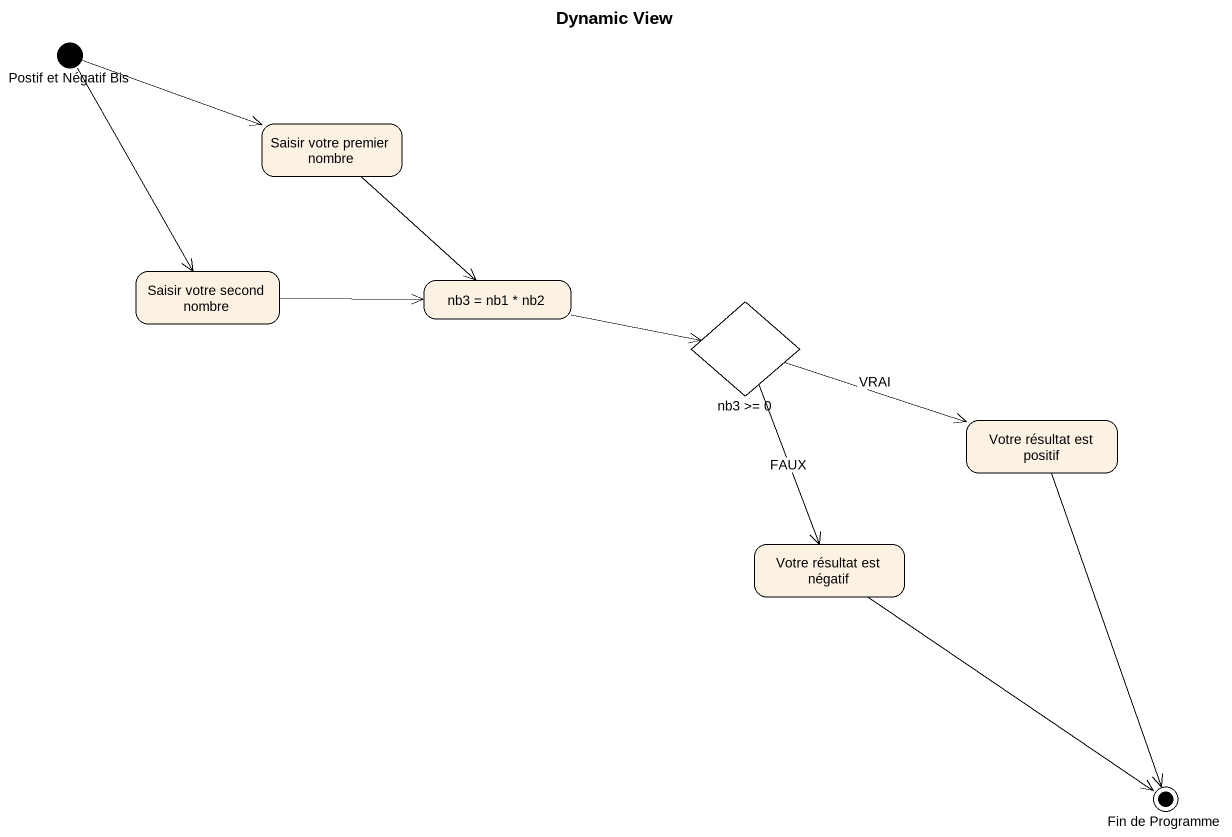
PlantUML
@startuml
title Dynamic View
hide empty description
state "Postif et Négatif Bis" as Postif_et_Négatif_Bis <<start>>
state "Saisir votre premier nombre" as Saisir_votre_premier_nombre
state "Saisir votre second nombre" as Saisir_votre_second_nombre
state "nb3 = nb1 * nb2" as nb3_nb1_nb2
state "nb3 >= 0" as nb3_0 <<choice>>
state "Votre résultat est positif" as Votre_résultat_est_positif
state "Votre résultat est négatif" as Votre_résultat_est_négatif
state "Fin de Programme" as Fin_de_Programme <<end>>
Postif_et_Négatif_Bis -right-> Saisir_votre_premier_nombre
Postif_et_Négatif_Bis --> Saisir_votre_second_nombre
Saisir_votre_premier_nombre --> nb3_nb1_nb2
Saisir_votre_second_nombre -right-> nb3_nb1_nb2
nb3_nb1_nb2 -right-> nb3_0
nb3_0 -right-> Votre_résultat_est_positif : VRAI
nb3_0 --> Votre_résultat_est_négatif : FAUX
Votre_résultat_est_positif --> Fin_de_Programme
Votre_résultat_est_négatif --> Fin_de_Programme
@enduml
